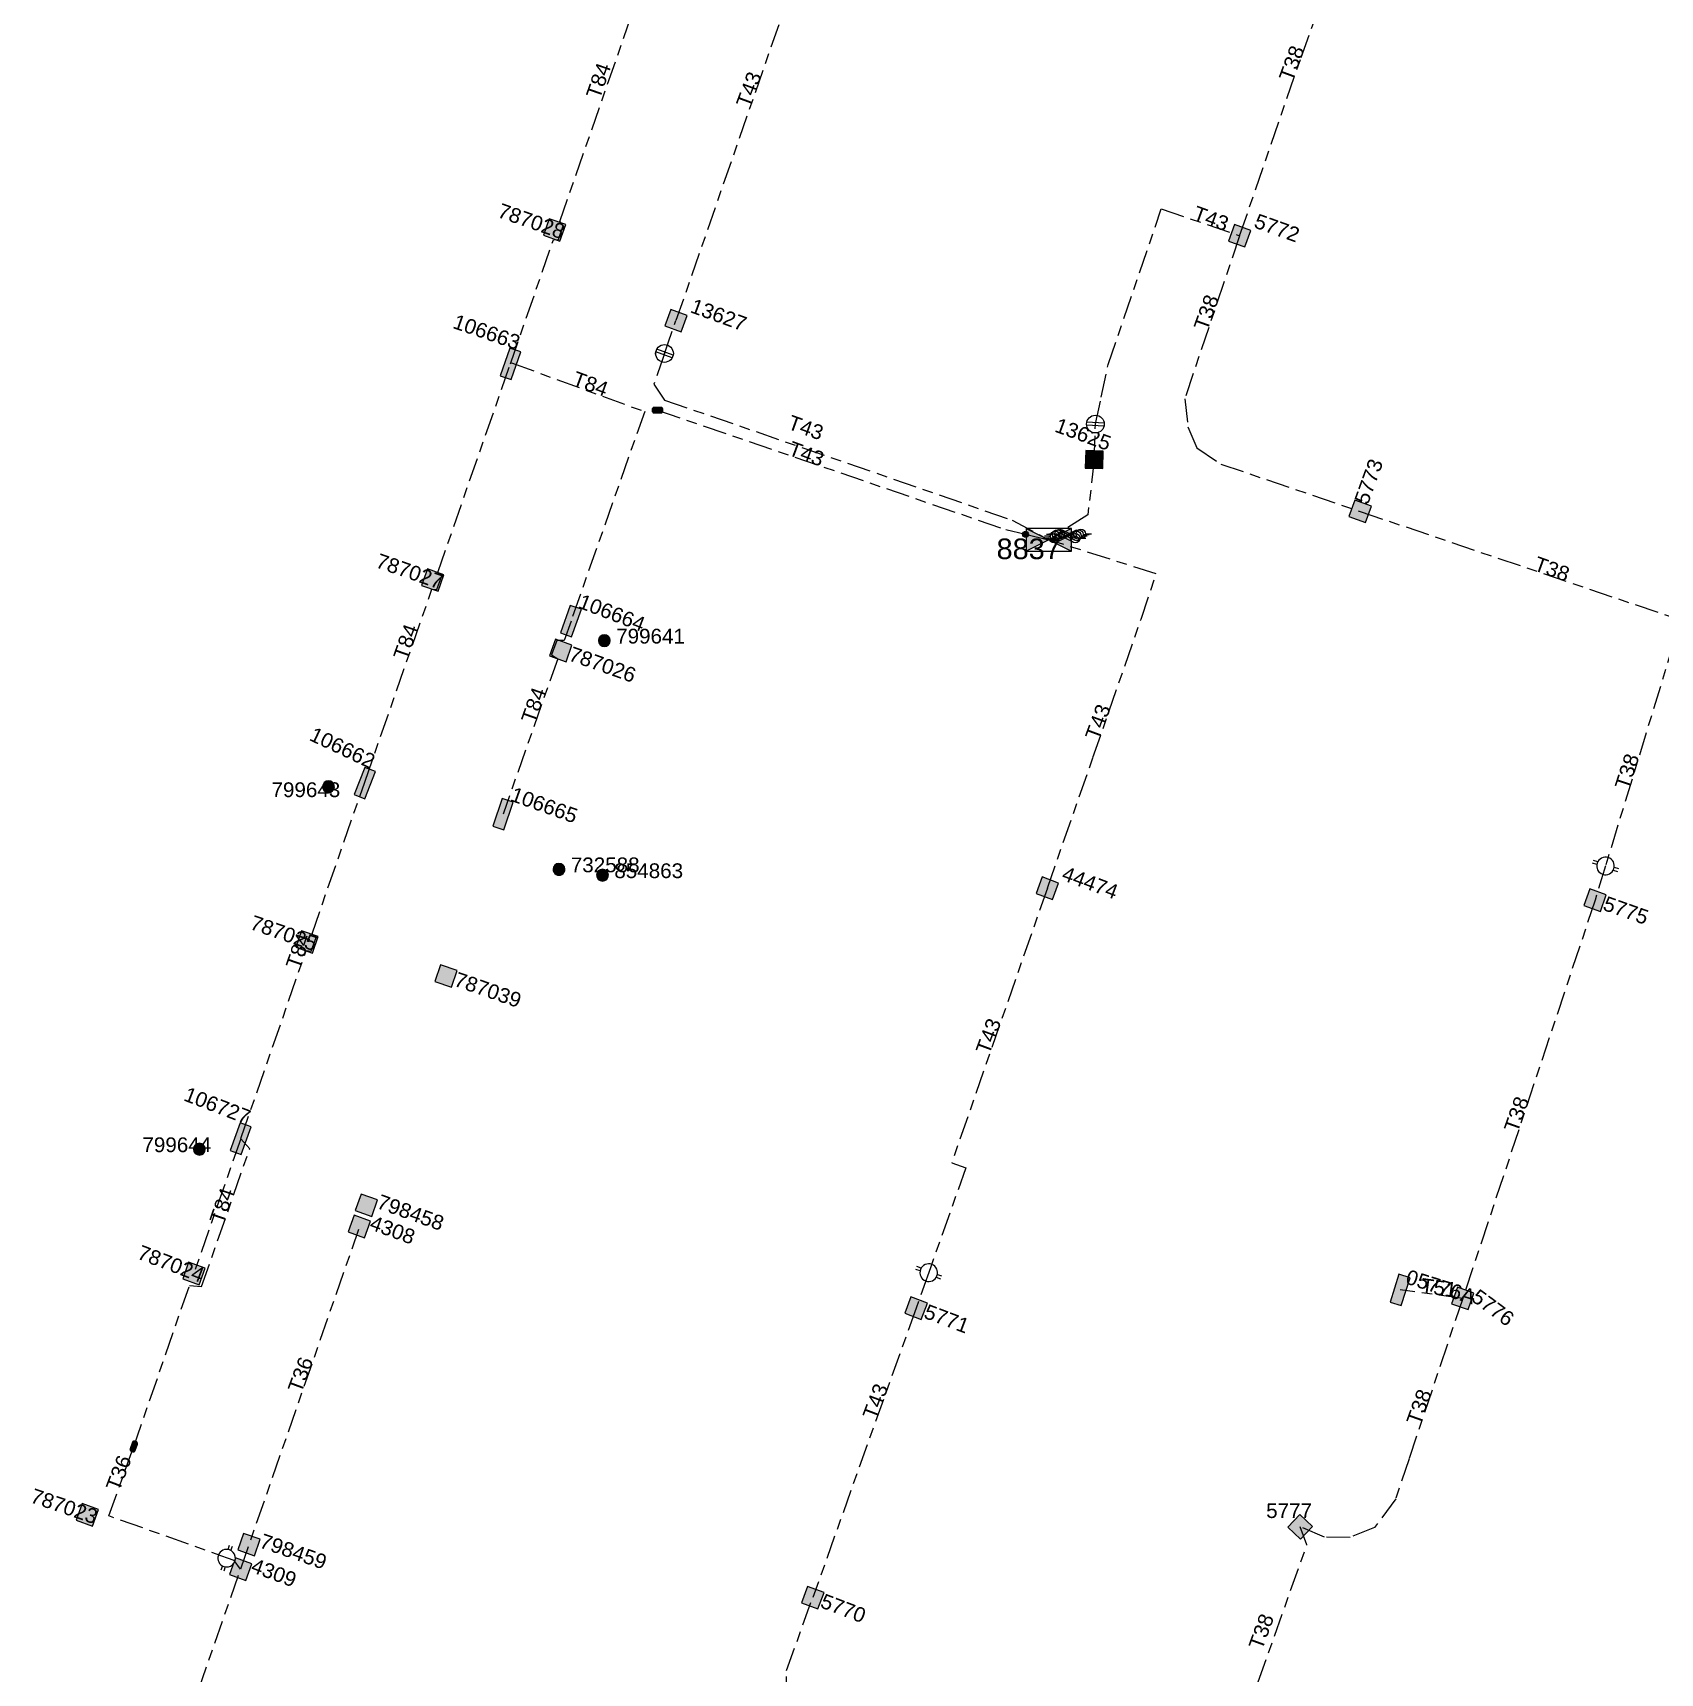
# Model space of a CAD drawing. Header units: metres. Extents: x 301341 to 310479, y 6262403 to 6265281.
# Drawn here: x 306786.7 to 307062.3, y 6264308.3 to 6264586.2 of the extents above; entities that cross this region are included whole.
import ezdxf
from ezdxf.enums import TextEntityAlignment as Align

# ---------------------------------------------------------------- set-up
doc = ezdxf.new("R2010")
doc.units = ezdxf.units.M
doc.linetypes.add('Cable Exist UG', pattern=[8.2, 4, -1.2, 1.8, -1.2])
doc.layers.get('0').update_dxf_attribs({"color": 6})
for name, color, linetype in [('Equip_LV_EXT', 7, 'Continuous'), ('Mains_LV_EXT', 7, 'Continuous'), ('Sub_SP_EXT', 7, 'Continuous'), ('SupportsOH_SP_TR_HV_LV_SL_EXT', 7, 'Continuous'), ('SupportsUG_SP_LV_EXT', 7, 'Continuous'), ('SupportsUG_SP_LV_SL_EXT', 7, 'Continuous')]:
    doc.layers.add(name, color=color, linetype=linetype)
doc.styles.add('COLUMN_LABEL', font='arial.ttf')
doc.styles.add('iecARIAL', font='arial.ttf', dxfattribs={"height": 2})
doc.styles.add('POLE_LABEL', font='arial.ttf')
doc.styles.get("Standard").update_dxf_attribs({"font": 'arial.ttf'})

# ---------------------------------------------------------------- blocks, each defined once
blk = doc.blocks.new('SUB_PADMOUNT_EXT')
for points in [[(0, 0), (-3.84, 1.92), (-3.84, -1.92)], [(0, 0), (3.84, 1.92), (3.84, -1.92)]]:
    blk.add_hatch(color=256).paths.add_polyline_path(points)
for p, q in [((3.84, 1.92), (-3.84, -1.92)), ((-3.84, 1.92), (3.84, -1.92))]:
    blk.add_line(p, q)
blk.add_lwpolyline([(-3.84, -1.92), (3.84, -1.92), (3.84, 1.92), (-3.84, 1.92)], close=True)
for tag, height, flags, p in [('ASSET_NUM', 3.5, 8, (2, 2)), ('STREET_CODE', 0.2, 9, (1.5, 0)), ('CONSTRUCTED_VOLTAGE', 0.2, 9, (1.5, -0.2)), ('OPERATING_VOLTAGE', 0.2, 9, (1.5, -0.6)), ('ORIENTATION', 0.2, 9, (1.5, -0.8)), ('OWNED_BY', 0.2, 9, (1.5, -1)), ('OPERATED_BY', 0.2, 9, (1.5, -1.2)), ('SECONDARY_VOLTAGE', 0.2, 9, (1.5, -1.6)), ('STATE', 0.2, 9, (1.5, -1.8)), ('SUBSTATION_TYPE', 0.2, 9, (1.5, -2.2)), ('NO_PHASES', 0.2, 9, (1.5, -0.4)), ('MAINTAINED_BY', 0.2, 9, (1.5, -1.4)), ('PARENT', 0.2, 9, (1.5, -2)), ('USAGE', 0.2, 9, (1.5, -2.4)), ('LEGEND', 0.2, 9, (1.5, -2.6)), ('LOCATION', 0.2, 9, (1.5, -2.8)), ('STREETNAME', 0.2, 9, (1.5, -3)), ('SUBURB', 0.2, 9, (1.5, -3.2)), ('Z', 0.2, 1, (1.5, -3.6)), ('NOTES', 0.2, 9, (1.5, -3.4))]:
    blk.add_attdef(tag, text='', height=height, dxfattribs=dict(flags=flags)).set_placement(p, align=Align.MIDDLE_LEFT)
blk = doc.blocks.new('COLUMN_EXT')
blk.add_hatch(color=256).paths.add_polyline_path([(-1.49, 1.48), (-1.49, -1.49), (1.48, -1.49), (1.48, 1.48)])
blk.add_lwpolyline([(-1.49, -1.49), (1.48, -1.49), (1.48, 1.48), (-1.49, 1.48)], close=True)
for tag, height, style, flags, p in [('ASSET_NUM', 2.5, 'COLUMN_LABEL', 8, (2, 2)), ('STRUCTURE_PLANT_NUMBER', 0.2, 'POLE_LABEL', 9, (1.81, 0.03)), ('STREET_CODE', 0.2, 'COLUMN_LABEL', 9, (1.81, -0.2))]:
    blk.add_attdef(tag, text='', height=height, dxfattribs=dict(style=style, flags=flags)).set_placement(p, align=Align.MIDDLE_LEFT)
at = {"flags": 1}
blk.add_attdef('Z', (1.81, -2.35), '', height=0.2, dxfattribs=at)
at = {"flags": 9}
for tag, p in [('COLUMN_TYPE', (1.81, -0.4)), ('OWNED_BY', (1.81, -0.6)), ('STATE', (1.81, -0.8)), ('USAGE', (1.81, -1)), ('STREETNAME', (1.81, -1.6)), ('SUBURB', (1.81, -1.8)), ('LEGEND', (1.81, -1.2)), ('LOCATION', (1.81, -1.4)), ('NOTES', (1.81, -2))]:
    blk.add_attdef(tag, text='', height=0.2, dxfattribs=at).set_placement(p, align=Align.MIDDLE_LEFT)
blk = doc.blocks.new('PILLAR_EXT')
blk.add_hatch(color=256).paths.add_polyline_path([(-2.475, 0.99), (-2.475, -0.99), (2.475, -0.99), (2.475, 0.99)])
blk.add_lwpolyline([(-2.475, -0.99), (2.475, -0.99), (2.475, 0.99), (-2.475, 0.99)], close=True)
at = {"style": 'iecARIAL', "flags": 8}
blk.add_attdef('ASSET_NUM', (1.5, 3.5), '', height=2.5, dxfattribs=at)
for tag, p, flags in [('OWNED_BY', (0, -0.2), 9), ('STATE', (0, -0.4), 9), ('SUPPORT_TYPE', (0, -0.6), 9), ('STREETNAME', (0, -1.8), 9), ('SUBURB', (0, -2), 1), ('USAGE', (0, -0.8), 9), ('LEGEND', (0, -1), 9), ('LOCATION', (0, -1.2), 9), ('NOTES', (0, -1.4), 9), ('PARENT', (0, -1.6), 9)]:
    blk.add_attdef(tag, p, '', height=0.2, dxfattribs=dict(flags=flags))
blk = doc.blocks.new('POLE_EXT')
blk.add_hatch(color=256).paths.add_polyline_path([(-1, 0, 1), (1, 0, 1)])
blk.add_lwpolyline([(-1, 0, 1), (1, 0, 1)], format="xyb", close=True)
for tag, height, flags, p in [('pNumber', 2.5, 8, (-17.84, 2.07)), ('OWNED_BY', 0.2, 9, (1.35, -0.4)), ('SPECIAL_USE', 0.2, 9, (1.35, -0.8)), ('STATE', 0.2, 9, (1.35, -1)), ('cLV', 0.2, 9, (1.35, -1.4)), ('hDepth', 0.2, 9, (1.35, -1.6)), ('hDia', 0.2, 9, (1.35, -1.8)), ('cHV', 0.2, 9, (1.35, -2)), ('PARENT', 0.2, 9, (1.35, -0.6)), ('USAGE', 0.2, 9, (1.35, -1.2)), ('LBRACKET', 0.2, 9, (1.35, -2.2)), ('LExisting', 0.2, 9, (1.35, -2.4)), ('LANTNUMBER', 0.2, 9, (1.35, -2.6)), ('LOther', 0.2, 9, (1.35, -2.8)), ('cLinedev', 0.2, 9, (1.35, -3.4)), ('pExisting', 0.2, 9, (1.35, -3.8)), ('pFooting', 0.2, 9, (1.35, -4.4)), ('pNew', 0.2, 9, (1.35, -4.6)), ('pRelocate', 0.2, 9, (1.35, -5)), ('pRemove', 0.2, 9, (1.35, -5.2)), ('pReplace', 0.2, 9, (1.35, -5.4)), ('pStay', 0.2, 9, (1.35, -5.6)), ('LRemove', 0.2, 9, (1.35, -3)), ('LEGEND', 0.2, 9, (1.35, -3.2)), ('LOCATION', 0.2, 9, (1.35, -3.6)), ('PFNUMBER', 0.2, 9, (1.35, -4)), ('NEWPFNUMBER', 0.2, 9, (1.35, -4.2)), ('pType', 0.2, 9, (1.35, -5.8)), ('cspan', 0.2, 9, (1.35, -6)), ('STREETNAME', 0.2, 9, (1.35, -6.2)), ('SUBURB', 0.2, 9, (1.35, -6.4)), ('OPERATED_BY', 0.2, 9, (1.36, -7.01)), ('NOTES', 0.2, 9, (1.35, -6.6)), ('MAINTAINED_BY', 0.2, 9, (1.36, -6.81))]:
    blk.add_attdef(tag, text='', height=height, dxfattribs=dict(flags=flags)).set_placement(p, align=Align.MIDDLE_LEFT)
at = {"style": 'POLE_LABEL'}
for tag, height, flags, p in [('ASSET_NUM', 2.5, 8, (2, 2)), ('STRUCTURE_PLANT_NUMBER', 0.2, 9, (1.35, 0.03)), ('STREET_CODE', 0.2, 9, (1.35, -0.2))]:
    blk.add_attdef(tag, text='', height=height, dxfattribs=dict(at, flags=flags)).set_placement(p, align=Align.MIDDLE_LEFT)
at = {"flags": 1}
blk.add_attdef('Z', (1.35, -7.33), '', height=0.2, dxfattribs=at)
blk = doc.blocks.new('LV_STJ_EXT')
h = blk.add_hatch(color=256)
edge = h.paths.add_edge_path()
edge.add_ellipse((-0.59, 0.13), major_axis=(0.226, 0.226), ratio=1, start_angle=45, end_angle=135)
edge.add_line((-0.91, 0.13), (-0.91, -0.13))
edge.add_ellipse((-0.59, -0.13), major_axis=(0.226, 0.226), ratio=1, start_angle=135, end_angle=225)
edge.add_line((-0.59, -0.45), (0.59, -0.45))
edge.add_ellipse((0.59, -0.13), major_axis=(-0.226, 0.226), ratio=1, start_angle=135, end_angle=225)
edge.add_line((0.91, -0.13), (0.91, 0.13))
edge.add_ellipse((0.59, 0.13), major_axis=(-0.226, 0.226), ratio=1, start_angle=225, end_angle=315)
edge.add_line((0.59, 0.45), (-0.59, 0.45))
blk.add_lwpolyline([(-0.91, 0.13), (-0.91, -0.13, 0.414214), (-0.59, -0.45), (0.59, -0.45, 0.414214), (0.91, -0.13), (0.91, 0.13, 0.414214), (0.59, 0.45), (-0.59, 0.45, 0.414214)], format="xyb", close=True)
at = {"flags": 1}
blk.add_attdef('Z', (0, 0), '', height=0.2, dxfattribs=at)
at = {"flags": 9}
for tag, p in [('ORIENTATION', (0, 0)), ('USAGE', (0, -0.2)), ('LEGEND', (0, -0.4)), ('NOTES', (0, -0.6))]:
    blk.add_attdef(tag, text='', height=0.2, dxfattribs=at).set_placement(p, align=Align.MIDDLE_LEFT)
blk = doc.blocks.new('LV_UG_LINKS_OPEN_EXT')
for p, q in [((-0.25, 1.47), (-0.25, 2.22)), ((0.25, 1.47), (0.25, 2.22)), ((-0.25, -1.47), (-0.25, -2.22)), ((0.25, -1.47), (0.25, -2.22))]:
    blk.add_line(p, q)
at = {"flags": 9}
for tag, p in [('ACTUAL_STATUS', (0, 0)), ('CONSTRUCTED_VOLTAGE', (0, -0.2)), ('OPERATING_VOLTAGE', (0, -0.6)), ('ORIENTATION', (0, -0.8)), ('STATE', (0, -1)), ('SWITCH_TYPE', (0, -1.2)), ('NO_PHASES', (0, -0.4)), ('USAGE', (0, -1.4)), ('NOTES', (0, -1.6))]:
    blk.add_attdef(tag, text='', height=0.2, dxfattribs=at).set_placement(p, align=Align.MIDDLE_LEFT)
at = {"flags": 1}
blk.add_attdef('Z', (0, 0), '', height=0.2, dxfattribs=at)
blk.add_wipeout([(-0.25, 1.47), (-0.43, 1.43), (-0.61, 1.36), (-0.77, 1.28), (-0.93, 1.17), (-1.07, 1.05), (-1.19, 0.9), (-1.29, 0.75), (-1.38, 0.58), (-1.44, 0.4), (-1.48, 0.22), (-1.49, 0.03), (-1.49, -0.16), (-1.45, -0.34), (-1.4, -0.52), (-1.32, -0.69), (-1.23, -0.85), (-1.11, -1), (-0.98, -1.13), (-0.83, -1.24), (-0.66, -1.34), (-0.49, -1.41), (-0.31, -1.46), (-0.13, -1.49), (0.06, -1.49), (0.25, -1.47), (0.43, -1.43), (0.61, -1.36), (0.77, -1.28), (0.93, -1.17), (1.07, -1.05), (1.19, -0.9), (1.29, -0.75), (1.38, -0.58), (1.44, -0.4), (1.48, -0.22), (1.49, -0.03), (1.49, 0.16), (1.45, 0.34), (1.4, 0.52), (1.32, 0.69), (1.23, 0.85), (1.11, 1), (0.98, 1.13), (0.83, 1.24), (0.66, 1.34), (0.49, 1.41), (0.31, 1.46), (0.13, 1.49), (-0.06, 1.49)])
blk.add_lwpolyline([(0, -1.49, 1), (0, 1.49, 1)], format="xyb", close=True)
blk = doc.blocks.new('LV_UG_LINKS_CLOSED_EXT')
blk.add_wipeout([(-1.06, 1.06), (-1.18, 0.92), (-1.29, 0.76), (-1.37, 0.59), (-1.43, 0.42), (-1.48, 0.23), (-1.49, 0.05), (-1.49, -0.14), (-1.46, -0.33), (-1.41, -0.51), (-1.33, -0.68), (-1.24, -0.84), (-1.12, -0.99), (-0.99, -1.12), (-0.84, -1.24), (-0.68, -1.33), (-0.51, -1.41), (-0.33, -1.46), (-0.14, -1.49), (0.05, -1.49), (0.23, -1.48), (0.42, -1.43), (0.59, -1.37), (0.76, -1.29), (0.92, -1.18), (1.06, -1.06), (1.18, -0.92), (1.29, -0.76), (1.37, -0.59), (1.43, -0.42), (1.48, -0.23), (1.49, -0.05), (1.49, 0.14), (1.46, 0.33), (1.41, 0.51), (1.33, 0.68), (1.24, 0.84), (1.12, 0.99), (0.99, 1.12), (0.84, 1.24), (0.68, 1.33), (0.51, 1.41), (0.33, 1.46), (0.14, 1.49), (-0.05, 1.49), (-0.23, 1.48), (-0.42, 1.43), (-0.59, 1.37), (-0.76, 1.29), (-0.92, 1.18)])
for p, q in [((-0.25, -1.48), (-0.25, 1.48)), ((0.25, -1.48), (0.25, 1.48))]:
    blk.add_line(p, q)
blk.add_circle((0, 0), 1.5)
at = {"flags": 9}
for tag, p in [('ACTUAL_STATUS', (0, 0)), ('CONSTRUCTED_VOLTAGE', (0, -0.2)), ('OPERATING_VOLTAGE', (0, -0.6)), ('ORIENTATION', (0, -0.8)), ('STATE', (0, -1)), ('SWITCH_TYPE', (0, -1.2)), ('NO_PHASES', (0, -0.4)), ('USAGE', (0, -1.4)), ('NOTES', (0, -1.6))]:
    blk.add_attdef(tag, text='', height=0.2, dxfattribs=at).set_placement(p, align=Align.MIDDLE_LEFT)
at = {"flags": 1}
blk.add_attdef('Z', (0, 0), '', height=0.2, dxfattribs=at)
blk = doc.blocks.new('LV_UG_DFUSE_CLOSED_EXT')
for points in [[(1, 0), (0, 0)], [(5.04, 0.73), (2.16, -0.72)], [(5.05, -0.71), (2.16, 0.72)], [(6.2, 0.01), (7.2, 0.01)]]:
    blk.add_lwpolyline(points)
for centre in [(1.8, 0), (5.4, 0.01)]:
    blk.add_circle(centre, 0.8)
at = {"flags": 9}
for tag, p in [('ACTUAL_STATUS', (0, 0)), ('CONSTRUCTED_VOLTAGE', (0, -0.2)), ('OPERATING_VOLTAGE', (0, -0.6)), ('ORIENTATION', (0, -0.8)), ('STATE', (0, -1)), ('SWITCH_TYPE', (0, -1.2)), ('NO_PHASES', (0, -0.4)), ('USAGE', (0, -1.4)), ('NOTES', (0, -1.6))]:
    blk.add_attdef(tag, text='', height=0.2, dxfattribs=at).set_placement(p, align=Align.MIDDLE_LEFT)
at = {"flags": 1}
blk.add_attdef('Z', (0, 0), '', height=0.2, dxfattribs=at)
blk = doc.blocks.new('CONNECTOR_NODE_EXT')
h = blk.add_hatch(color=256)
edge = h.paths.add_edge_path()
edge.add_arc((0, 0), 0.5, 0, 360)
blk.add_circle((0, 0), 0.5)
at = {"flags": 1}
blk.add_attdef('Z', (0, 0), '', height=0.2, dxfattribs=at)
at = {"flags": 9}
for tag, p in [('CONNECTOR_TYPE', (0, 0)), ('CONSTRUCTED_VOLTAGE', (0, -0.2)), ('OPERATING_VOLTAGE', (0, -0.6)), ('ORIENTATION', (0, -0.8)), ('SUBTYPE', (0, -1)), ('NO_PHASES', (0, -0.4)), ('USAGE', (0, -1.2)), ('NOTES', (0, -1.4))]:
    blk.add_attdef(tag, text='', height=0.2, dxfattribs=at).set_placement(p, align=Align.MIDDLE_LEFT)

msp = doc.modelspace()

# ---------------------------------------------------------------- linework, layer by layer
at = {"layer": 'Mains_LV_EXT', "linetype": 'Cable Exist UG'}
for points in [[(306991.05, 6264551.79), (307001.46, 6264582), (307010.58, 6264607.18)], [(306918.37, 6264603.02), (306895.58, 6264537.42)], [(306991.05, 6264551.79), (306981.74, 6264524.18), (306982.29, 6264519.41), (306983.79, 6264515.85), (306987.85, 6264513.13), (307011.46, 6264505.1)], [(306842.87, 6264459.24), (306854.26, 6264491.96), (306855.1, 6264491.87), (306855.91, 6264494.2), (306855.24, 6264494.78), (306867.55, 6264530.1)], [(306867.73, 6264530.26), (306890.29, 6264522.01), (306890.29, 6264522.01), (306877.82, 6264486.59)], [(306892.46, 6264522.25), (306951.46, 6264502.03), (306954.79, 6264501.23)], [(306966.43, 6264513.89), (306965.33, 6264504.54), (306958.76, 6264500.27)], [(307011.46, 6264505.1), (307069.86, 6264485.32)], [(306954.79, 6264501.23), (306958.76, 6264500.27)], [(306958.48, 6264441.3), (306966.2, 6264463.42), (306974.35, 6264486.85), (306976.92, 6264494.54), (306958.76, 6264500.27)], [(306877.83, 6264486.54), (306876.67, 6264483.25), (306875.38, 6264483.22), (306874.52, 6264480.79), (306875.56, 6264480.11), (306866.29, 6264453.83)], [(306821.89, 6264398.9), (306832.94, 6264430.72), (306833.82, 6264430.63), (306834.62, 6264432.95), (306833.95, 6264433.59), (306842.87, 6264459.24)], [(307051.24, 6264439.27), (307028.83, 6264371.82)], [(306803.75, 6264346.75), (306813.2, 6264374.01), (306815.25, 6264373.83), (306815.25, 6264373.83), (306823.39, 6264397.17), (306821.86, 6264398.84)], [(306821.86, 6264398.84), (306813.89, 6264375.97)], [(307028.83, 6264371.82), (307018.23, 6264373.27)], [(306936.25, 6264370.17), (306918.74, 6264321.14)], [(307028.83, 6264371.82), (307019.74, 6264344.64), (307017.48, 6264337.88), (307013.9, 6264333.03), (307009.76, 6264331.35), (307005.43, 6264331.41), (307001.31, 6264333.13)], [(306979.51, 6264275.17), (306983.23, 6264275.96), (307002.43, 6264330.07), (307001.31, 6264333.13)], [(306934.49, 6264292.4), (306920.58, 6264297.75), (306917.08, 6264299.99), (306914.17, 6264303.8), (306914.33, 6264308.83), (306918.74, 6264321.14)]]:
    msp.add_lwpolyline(points, dxfattribs=at)

# ---------------------------------------------------------------- block references
at = {"layer": 'Equip_LV_EXT'}
for name, p, rotation in [('LV_UG_LINKS_CLOSED_EXT', (306893.64, 6264531.85), 69.7550650780885), ('LV_UG_LINKS_OPEN_EXT', (307053.01, 6264445.06), 251.8389827673614), ('LV_UG_LINKS_OPEN_EXT', (306938.39, 6264376.18), 249.313566697788), ('LV_STJ_EXT', (306803.75, 6264346.75), 70.71439530153877)]:
    msp.add_blockref(name, p, dxfattribs=dict(at, rotation=rotation))
for name, p in [('LV_STJ_EXT', (306892.46, 6264522.25)), ('CONNECTOR_NODE_EXT', (306954.79, 6264501.23)), ('LV_UG_DFUSE_CLOSED_EXT', (306957.81, 6264500.58)), ('LV_UG_DFUSE_CLOSED_EXT', (306958.02, 6264500.94)), ('LV_UG_DFUSE_CLOSED_EXT', (306958.35, 6264501.19)), ('LV_UG_DFUSE_CLOSED_EXT', (306958.76, 6264501.27))]:
    msp.add_blockref(name, p, dxfattribs=at)
at = {"layer": 'Sub_SP_EXT'}
ref = msp.add_blockref('SUB_PADMOUNT_EXT', (306958.76, 6264500.27), dxfattribs=at)
ref.add_attrib('ASSET_NUM', '8837', dxfattribs={"layer": '0', "height": 3.5}).set_placement((306960.76, 6264500.52), align=Align.TOP_RIGHT)
at = {"layer": 'SupportsOH_SP_TR_HV_LV_SL_EXT'}
ref = msp.add_blockref('POLE_EXT', (306883.45, 6264483.23), dxfattribs=at)
ref.add_attrib('ASSET_NUM', '799641', dxfattribs={"layer": '0', "height": 2.5, "style": 'POLE_LABEL'}).set_placement((306885.45, 6264483.98), align=Align.MIDDLE_LEFT)
ref = msp.add_blockref('POLE_EXT', (306836.73, 6264458.47), dxfattribs=at)
ref.add_attrib('ASSET_NUM', '799643', dxfattribs={"layer": '0', "height": 2.5, "style": 'POLE_LABEL'}).set_placement((306838.73, 6264459.22), align=Align.TOP_RIGHT)
ref = msp.add_blockref('POLE_EXT', (306875.77, 6264444.49), dxfattribs=dict(at, rotation=0.5224099882431407))
ref.add_attrib('ASSET_NUM', '732588', dxfattribs={"layer": '0', "height": 2.5, "rotation": 0.0114, "style": 'POLE_LABEL'}).set_placement((306877.77, 6264445.24), align=Align.MIDDLE_LEFT)
ref = msp.add_blockref('POLE_EXT', (306883.14, 6264443.5), dxfattribs=at)
ref.add_attrib('ASSET_NUM', '854863', dxfattribs={"layer": '0', "height": 2.5, "style": 'POLE_LABEL'}).set_placement((306885.14, 6264444.25), align=Align.MIDDLE_LEFT)
ref = msp.add_blockref('POLE_EXT', (306814.87, 6264397.09), dxfattribs=at)
ref.add_attrib('ASSET_NUM', '799644', dxfattribs={"layer": '0', "height": 2.5, "style": 'POLE_LABEL'}).set_placement((306816.87, 6264397.84), align=Align.MIDDLE_RIGHT)
at = {"layer": 'SupportsUG_SP_LV_EXT'}
ref = msp.add_blockref('PILLAR_EXT', (306867.55, 6264530.1), dxfattribs=dict(at, rotation=70.84012051494665))
ref.add_attrib('ASSET_NUM', '106663', dxfattribs={"layer": '0', "height": 2.5, "rotation": 341.0611, "style": 'iecARIAL'}).set_placement((306869.05, 6264533.6), align=Align.MIDDLE_RIGHT)
ref = msp.add_blockref('PILLAR_EXT', (306877.8, 6264486.52), dxfattribs=dict(at, rotation=250.6017605956418))
ref.add_attrib('ASSET_NUM', '106664', dxfattribs={"layer": '0', "height": 2.5, "rotation": 339.0176, "style": 'iecARIAL'}).set_placement((306879.3, 6264490.02), align=Align.MIDDLE_LEFT)
ref = msp.add_blockref('PILLAR_EXT', (306842.88, 6264459.09), dxfattribs=dict(at, rotation=248.5951757761568))
ref.add_attrib('ASSET_NUM', '106662', dxfattribs={"layer": '0', "height": 2.5, "rotation": 334.7423, "style": 'iecARIAL'}).set_placement((306844.38, 6264462.59), align=Align.MIDDLE_RIGHT)
ref = msp.add_blockref('PILLAR_EXT', (306866.29, 6264453.83), dxfattribs=dict(at, rotation=251.1140672235771))
ref.add_attrib('ASSET_NUM', '106665', dxfattribs={"layer": '0', "height": 2.5, "rotation": 340.3755, "style": 'iecARIAL'}).set_placement((306867.79, 6264457.33), align=Align.MIDDLE_LEFT)
ref = msp.add_blockref('PILLAR_EXT', (306821.86, 6264398.88), dxfattribs=dict(at, rotation=70.07848059912158))
ref.add_attrib('ASSET_NUM', '106727', dxfattribs={"layer": '0', "height": 2.5, "rotation": 338.9929, "style": 'iecARIAL'}).set_placement((306823.36, 6264402.38), align=Align.MIDDLE_RIGHT)
ref = msp.add_blockref('PILLAR_EXT', (307018.23, 6264373.27), dxfattribs=dict(at, rotation=72.45009944639479))
ref.add_attrib('ASSET_NUM', '05776A', dxfattribs={"layer": '0', "height": 2.5, "rotation": 342.5866, "style": 'iecARIAL'}).set_placement((307019.73, 6264376.77), align=Align.TOP_LEFT)
at = {"layer": 'SupportsUG_SP_LV_SL_EXT'}
ref = msp.add_blockref('COLUMN_EXT', (306875.02, 6264552.79), dxfattribs=dict(at, rotation=70.84555407824261))
ref.add_attrib('ASSET_NUM', '787028', dxfattribs={"layer": '0', "height": 2.5, "rotation": 340.8456, "style": 'COLUMN_LABEL'}).set_placement((306877.02, 6264553.54), align=Align.TOP_RIGHT)
ref = msp.add_blockref('COLUMN_EXT', (306991.05, 6264551.79), dxfattribs=dict(at, rotation=70.34230134525636))
ref.add_attrib('ASSET_NUM', '5772', dxfattribs={"layer": '0', "height": 2.5, "rotation": 340.3061, "style": 'COLUMN_LABEL'}).set_placement((306993.05, 6264552.54), align=Align.BOTTOM_LEFT)
ref = msp.add_blockref('COLUMN_EXT', (306895.58, 6264537.42), dxfattribs=dict(at, rotation=70.03817898542799))
ref.add_attrib('ASSET_NUM', '13627', dxfattribs={"layer": '0', "height": 2.5, "rotation": 340.0025, "style": 'COLUMN_LABEL'}).set_placement((306897.58, 6264538.17), align=Align.BOTTOM_LEFT)
ref = msp.add_blockref('COLUMN_EXT', (306966.43, 6264513.89), dxfattribs=dict(at, rotation=268.2615301739324))
ref.add_attrib('ASSET_NUM', '13625', dxfattribs={"layer": '0', "height": 2.5, "rotation": 340.0355, "style": 'COLUMN_LABEL'}).set_placement((306968.43, 6264514.64), align=Align.BOTTOM_RIGHT)
ref = msp.add_blockref('COLUMN_EXT', (307011.46, 6264505.1), dxfattribs=dict(at, rotation=160.0205407654888))
ref.add_attrib('ASSET_NUM', '5773', dxfattribs={"layer": '0', "height": 2.5, "rotation": 70.1296, "style": 'COLUMN_LABEL'}).set_placement((307013.46, 6264505.85), align=Align.BOTTOM_LEFT)
ref = msp.add_blockref('COLUMN_EXT', (306854.39, 6264493.48), dxfattribs=dict(at, rotation=70.82942374459763))
ref.add_attrib('ASSET_NUM', '787027', dxfattribs={"layer": '0', "height": 2.5, "rotation": 340.8294, "style": 'COLUMN_LABEL'}).set_placement((306856.39, 6264494.23), align=Align.TOP_RIGHT)
ref = msp.add_blockref('COLUMN_EXT', (306876.07, 6264481.54), dxfattribs=dict(at, rotation=250.5658241430812))
ref.add_attrib('ASSET_NUM', '787026', dxfattribs={"layer": '0', "height": 2.5, "rotation": 340.5658, "style": 'COLUMN_LABEL'}).set_placement((306878.07, 6264482.29), align=Align.TOP_LEFT)
ref = msp.add_blockref('COLUMN_EXT', (306958.48, 6264441.3), dxfattribs=dict(at, rotation=69.65002281564747))
ref.add_attrib('ASSET_NUM', '44474', dxfattribs={"layer": '0', "height": 2.5, "rotation": 339.6136, "style": 'COLUMN_LABEL'}).set_placement((306960.48, 6264442.05), align=Align.BOTTOM_LEFT)
ref = msp.add_blockref('COLUMN_EXT', (307051.24, 6264439.27), dxfattribs=dict(at, rotation=70.48435850017637))
ref.add_attrib('ASSET_NUM', '5775', dxfattribs={"layer": '0', "height": 2.5, "rotation": 340.448, "style": 'COLUMN_LABEL'}).set_placement((307053.24, 6264440.02), align=Align.TOP_LEFT)
ref = msp.add_blockref('COLUMN_EXT', (306833.09, 6264432.21), dxfattribs=dict(at, rotation=70.83306828964535))
ref.add_attrib('ASSET_NUM', '787025', dxfattribs={"layer": '0', "height": 2.5, "rotation": 340.8331, "style": 'COLUMN_LABEL'}).set_placement((306835.09, 6264432.96), align=Align.TOP_RIGHT)
ref = msp.add_blockref('COLUMN_EXT', (306856.64, 6264426.42), dxfattribs=dict(at, rotation=250.8658285788303))
ref.add_attrib('ASSET_NUM', '787039', dxfattribs={"layer": '0', "height": 2.5, "rotation": 340.8883, "style": 'COLUMN_LABEL'}).set_placement((306858.64, 6264427.17), align=Align.TOP_LEFT)
ref = msp.add_blockref('COLUMN_EXT', (306843.16, 6264387.59), dxfattribs=dict(at, rotation=250.8770629465043))
ref.add_attrib('ASSET_NUM', '798458', dxfattribs={"layer": '0', "height": 2.5, "rotation": 340.3093, "style": 'COLUMN_LABEL'}).set_placement((306845.16, 6264388.34), align=Align.MIDDLE_LEFT)
ref = msp.add_blockref('COLUMN_EXT', (306841.94, 6264384.01), dxfattribs=dict(at, rotation=69.88811846834633))
ref.add_attrib('ASSET_NUM', '4308', dxfattribs={"layer": '0', "height": 2.5, "rotation": 339.8519, "style": 'COLUMN_LABEL'}).set_placement((306843.94, 6264384.76), align=Align.MIDDLE_LEFT)
ref = msp.add_blockref('COLUMN_EXT', (306813.94, 6264376.04), dxfattribs=dict(at, rotation=70.37071616823393))
ref.add_attrib('ASSET_NUM', '787024', dxfattribs={"layer": '0', "height": 2.5, "rotation": 339.1386, "style": 'COLUMN_LABEL'}).set_placement((306815.94, 6264376.79), align=Align.TOP_RIGHT)
ref = msp.add_blockref('COLUMN_EXT', (307028.83, 6264371.82), dxfattribs=dict(at, rotation=70.57339432262617))
ref.add_attrib('ASSET_NUM', '5776', dxfattribs={"layer": '0', "height": 2.5, "rotation": 323.5518, "style": 'COLUMN_LABEL'}).set_placement((307030.83, 6264372.57), align=Align.MIDDLE_LEFT)
ref = msp.add_blockref('COLUMN_EXT', (306936.25, 6264370.17), dxfattribs=dict(at, rotation=69.34389965082084))
ref.add_attrib('ASSET_NUM', '5771', dxfattribs={"layer": '0', "height": 2.5, "rotation": 339.3074, "style": 'COLUMN_LABEL'}).set_placement((306938.25, 6264370.92), align=Align.TOP_LEFT)
ref = msp.add_blockref('COLUMN_EXT', (306795.9, 6264335.16), dxfattribs=dict(at, rotation=250.2156287259411))
ref.add_attrib('ASSET_NUM', '787023', dxfattribs={"layer": '0', "height": 2.5, "rotation": 340.9908, "style": 'COLUMN_LABEL'}).set_placement((306797.9, 6264335.91), align=Align.TOP_RIGHT)
ref = msp.add_blockref('COLUMN_EXT', (307001.31, 6264333.13), dxfattribs=dict(at, rotation=316.6120433982643))
ref.add_attrib('ASSET_NUM', '5777', dxfattribs={"layer": '0', "height": 2.5, "style": 'COLUMN_LABEL'}).set_placement((307003.31, 6264333.88), align=Align.BOTTOM_RIGHT)
ref = msp.add_blockref('COLUMN_EXT', (306823.28, 6264330.13), dxfattribs=dict(at, rotation=250.8244135467661))
ref.add_attrib('ASSET_NUM', '798459', dxfattribs={"layer": '0', "height": 2.5, "rotation": 340.8244, "style": 'COLUMN_LABEL'}).set_placement((306825.28, 6264330.88), align=Align.MIDDLE_LEFT)
ref = msp.add_blockref('COLUMN_EXT', (306821.85, 6264325.97), dxfattribs=dict(at, rotation=69.75706587016485))
ref.add_attrib('ASSET_NUM', '4309', dxfattribs={"layer": '0', "height": 2.5, "rotation": 339.7208, "style": 'COLUMN_LABEL'}).set_placement((306823.85, 6264326.72), align=Align.MIDDLE_LEFT)
ref = msp.add_blockref('COLUMN_EXT', (306918.74, 6264321.14), dxfattribs=dict(at, rotation=69.18783686090899))
ref.add_attrib('ASSET_NUM', '5770', dxfattribs={"layer": '0', "height": 2.5, "rotation": 339.152, "style": 'COLUMN_LABEL'}).set_placement((306920.74, 6264321.89), align=Align.TOP_LEFT)

# ---------------------------------------------------------------- texts
at = {"layer": 'Mains_LV_EXT'}
for s, rotation, p in [('T38', 69.9074, (306999.99, 6264577.74)), ('T84', 70.8401, (306882.66, 6264574.81)), ('T43', 69.7552, (306908.05, 6264573.31)), ('T43', 339.9621, (306982.95, 6264554.57)), ('T38', 70.2729, (306985.57, 6264535.55)), ('T84', 339.9122, (306877.84, 6264526.56)), ('T43', 340.337, (306914.32, 6264519.14)), ('T43', 339.9593, (306914.42, 6264514.72)), ('T38', 340.1668, (307040.69, 6264495.2)), ('T84', 70.7971, (306850.01, 6264479.76)), ('T84', 70.5658, (306871.66, 6264469.04)), ('T43', 69.7436, (306967.17, 6264466.19)), ('T38', 71.9114, (307056.91, 6264457.82)), ('T84', 70.8331, (306831.8, 6264427.4)), ('T43', 69.7177, (306948.63, 6264412.99)), ('T38', 70.537, (307038.11, 6264399.76)), ('T84', 70.9436, (306818.89, 6264384.27)), ('T51', 352.2262, (307021.64, 6264372.8)), ('T36', 69.8233, (306832.12, 6264355.66)), ('T43', 69.2717, (306929.46, 6264351.13)), ('T38', 70.429, (307021.59, 6264350.19)), ('T36', 69.2739, (306801.3, 6264339.01)), ('T38', 70.0372, (306994.86, 6264312.15))]:
    msp.add_text(s, height=2.5, rotation=rotation, dxfattribs=at).set_placement(p)

# ---------------------------------------------------------------- next in the draw order: linework, layer by layer
at = {"layer": 'Mains_LV_EXT', "linetype": 'Cable Exist UG'}
for points in [[(306867.55, 6264530.1), (306874.82, 6264551.1), (306875.68, 6264551.17), (306876.47, 6264553.46), (306875.91, 6264554.23), (306896.24, 6264612.57), (306897.04, 6264612.66), (306897.84, 6264614.95), (306897.35, 6264615.78), (306898.23, 6264618.3)], [(306893.64, 6264531.85), (306895.58, 6264537.42)], [(306893.64, 6264531.85), (306891.85, 6264526.68), (306893.66, 6264523.97), (306952.51, 6264503.63), (306958.76, 6264500.27)], [(307069.86, 6264485.32), (307068.22, 6264482.22), (307064.71, 6264483.31), (307053.01, 6264445.06)], [(307053.01, 6264445.06), (307051.24, 6264439.27)], [(306958.48, 6264441.3), (306942.29, 6264394.8), (306944.69, 6264393.96), (306938.39, 6264376.18)], [(306938.39, 6264376.18), (306936.25, 6264370.17)]]:
    msp.add_lwpolyline(points, dxfattribs=at)

# ---------------------------------------------------------------- next in the draw order: block references
at = {"layer": 'Equip_LV_EXT'}
for name, p, rotation in [('LV_UG_LINKS_CLOSED_EXT', (306966.62, 6264519.89), 87.05102389081578), ('LV_UG_LINKS_OPEN_EXT', (306819.49, 6264327.83), 340.9100492008793)]:
    msp.add_blockref(name, p, dxfattribs=dict(at, rotation=rotation))

# ---------------------------------------------------------------- next in the draw order: linework, layer by layer
at = {"layer": 'Mains_LV_EXT', "linetype": 'Cable Exist UG'}
for points in [[(306966.62, 6264519.89), (306967.6, 6264524.45), (306968.78, 6264529.99), (306977.77, 6264556.34), (306991.05, 6264551.79)], [(306966.43, 6264513.89), (306966.62, 6264519.89)], [(306821.86, 6264326), (306841.88, 6264383.54)], [(306821.85, 6264325.97), (306820.74, 6264327.44), (306799.55, 6264334.98), (306803.75, 6264346.75)], [(306798.6, 6264259.2), (306821.85, 6264325.97)]]:
    msp.add_lwpolyline(points, dxfattribs=at)

doc.saveas('drawing.dxf')
